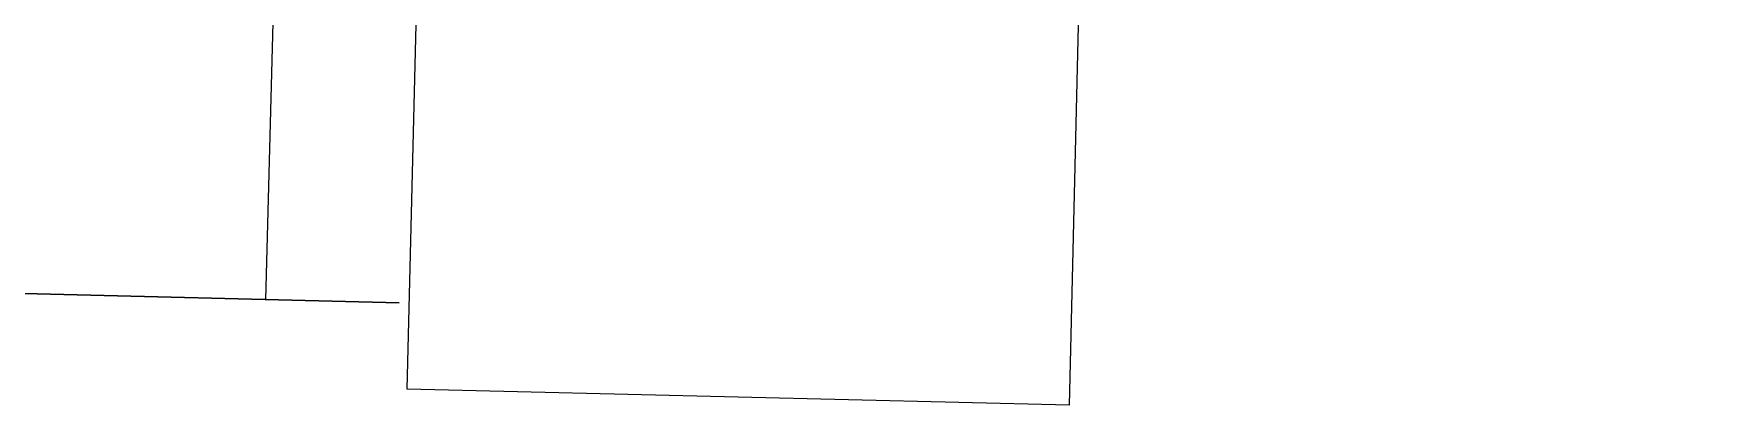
# Model space of a CAD drawing. Header units: millimetres. Extents: x 1418 to 1811, y 1796 to 1956.
# Drawn here: x 1520.642 to 1522.728, y 1823.337 to 1823.795 of the extents above; entities that cross this region are included whole.
import ezdxf

# ---------------------------------------------------------------- set-up
doc = ezdxf.new("R2010")
doc.units = ezdxf.units.MM
doc.layers.add('LAYER01', color=7, linetype='Continuous', lineweight=13)
doc.layers.add('pisoexterno_ultrafino', color=9, linetype='Continuous', lineweight=30)
doc.layers.add('VEGETAIS', color=3, linetype='Continuous')

msp = doc.modelspace()

# ---------------------------------------------------------------- linework, layer by layer
at = {"layer": 'LAYER01'}
msp.add_line((1522.7277, 1890.1433), (1520.9272, 1823.4673), dxfattribs=at)
at = {"layer": 'pisoexterno_ultrafino'}
msp.add_line((1516.133, 1823.584), (1521.0924, 1823.4633), dxfattribs=at)
at = {"layer": 'VEGETAIS'}
for p, q in [((1521.1021, 1823.3568), (1521.154, 1825.4901)), ((1521.9703, 1825.4703), (1521.9184, 1823.3369)), ((1521.9184, 1823.3369), (1521.1021, 1823.3568))]:
    msp.add_line(p, q, dxfattribs=at)

doc.saveas('drawing.dxf')
